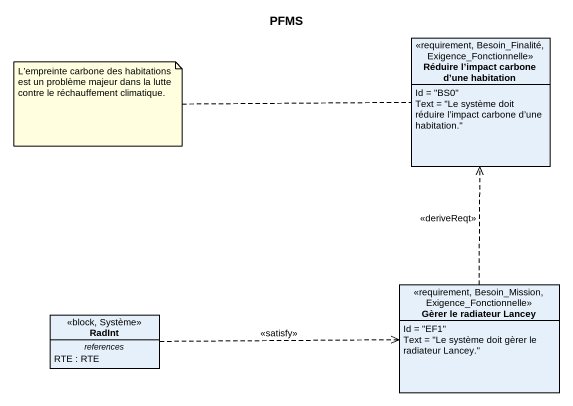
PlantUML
@startuml
title PFMS
hide circle
hide empty members
class "Réduire l’impact carbone d’une habitation" as Réduire_l_impact_carbone_d <<requirement, Besoin_Finalité, Exigence_Fonctionnelle>> {
  Id = "BS0"
  Text = "Le système doit réduire l’impact carbone d’une habitation."
}
class "Gèrer le radiateur Lancey" as Gèrer_le_radiateur_Lancey <<requirement, Besoin_Mission, Exigence_Fonctionnelle>> {
  Id = "EF1"
  Text = "Le système doit gèrer le radiateur Lancey."
}
class RadInt <<block, Système>> {
  -- references --
  RTE : RTE
}
Gèrer_le_radiateur_Lancey .up.> Réduire_l_impact_carbone_d : <<deriveReqt>>
RadInt .right.> Gèrer_le_radiateur_Lancey : <<satisfy>>
note left of Réduire_l_impact_carbone_d : L’empreinte carbone des habitations est un problème majeur dans la lutte contre le réchauffement climatique.
@enduml
